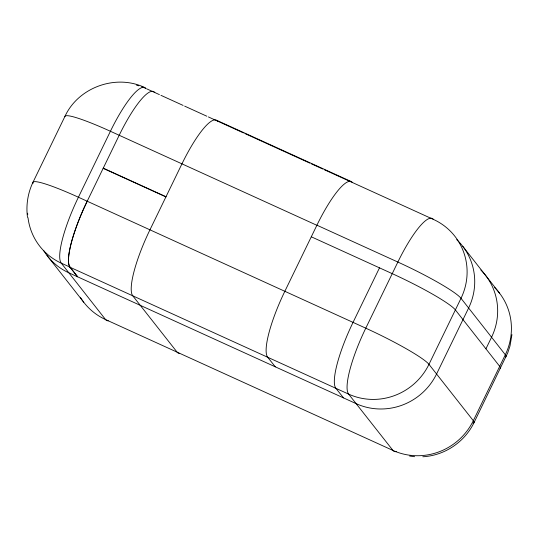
<?xml version="1.0" encoding="UTF-8"?>
<svg xmlns="http://www.w3.org/2000/svg" width="539" height="539" viewBox="0 0 539 539"><rect width="100%" height="100%" fill="white"/><g stroke="black" fill="none" stroke-linecap="round" stroke-linejoin="round"><path stroke-width="0.81" d="M511.949 334.604L510.009 345.944L507.799 352.674L474.024 422.61C464.652 442.108 444.412 455.644 422.798 456.769M379.496 267.849L353.045 322.383A60.766 13.28 -65.5 0 0 335.905 388.323L343.525 397.897M485.929 348.827L491.555 337.232A60.766 58.919 -38.1 0 0 480.835 269.999M409.586 456.041L414.592 456.688M144.526 87.446C115.791 73.803 78.317 87.412 64.99 116.289L33 182.243C27.779 193.09 25.885 205.413 27.502 217.332M216.631 120.278L351.543 181.71M146.749 88.861L159.396 94.621M160.932 95.322L183.125 105.428M184.655 106.122L206.848 116.229M208.377 116.929L243.473 132.911M245.002 133.605L309.79 163.108M311.313 163.802L322.746 169.01M324.269 169.704L433.423 219.413A60.766 58.919 -38.1 0 1 461.007 298.316L505.319 354.756A60.766 6.67 25.9 0 1 505.764 357.027M311.286 236.789L392.237 273.65A60.766 6.67 25.9 0 1 455.374 309.912L499.693 366.352A60.766 6.67 25.9 0 1 500.131 368.622M103.252 168.155L166.005 196.728M103.165 168.33L165.918 196.91M154.808 92.533A60.766 13.28 -65.5 0 0 119.2 135.276L87.17 201.31A60.766 13.28 -65.5 0 0 70.03 267.25L77.65 276.824L70.05 267.149L61.264 263.147A60.766 58.919 -38.1 0 1 28.001 217.648M70.03 267.25L348.639 394.124L392.965 450.442A60.766 13.28 -65.5 0 0 396.502 451.561M275.314 366.837L267.694 357.263A60.766 13.28 -65.5 0 1 284.835 291.323L316.919 225.194L397.863 262.055A60.766 6.67 25.9 0 1 461.007 298.316L428.97 364.344A60.766 58.933 -38.5 0 1 348.639 394.124A60.766 13.28 -65.5 0 1 365.779 328.184L397.863 262.055A60.766 13.28 -65.5 0 1 433.423 219.413M462.873 246.464L499.579 293.209M47.021 255.466L83.72 302.211M217.561 121.107A60.766 13.28 -65.5 0 0 181.953 163.849L149.923 229.883A60.766 13.28 -65.5 0 0 132.783 295.83L177.102 352.149A60.766 13.28 -65.5 0 0 179.211 353.368M43.625 250.52A60.766 58.919 -38.1 0 0 68.857 272.822L356.259 403.698A60.766 58.919 -38.1 0 0 436.603 373.938L468.62 308.012A60.766 58.919 -38.1 0 0 456.708 239.626M70.05 267.149A60.766 13.28 -65.5 0 1 87.21 201.229M27.718 214.697A60.766 58.919 -38.1 0 1 27.63 213.215M136.522 85.162A60.766 58.919 -38.1 0 1 138.813 85.809M141.784 86.799A60.766 58.919 -38.1 0 1 146.015 88.531A60.766 13.28 -65.5 0 0 110.414 131.273L78.418 197.227A60.766 13.28 -65.5 0 0 61.264 263.147L105.563 319.566A60.766 13.28 -65.5 0 0 108.265 320.806M33.068 183.3A60.766 6.562 25.9 0 1 78.418 197.227L365.779 328.184A60.766 6.562 25.9 0 1 428.97 364.344L473.309 420.689A60.766 6.67 25.9 0 1 472.932 423.256M64.896 116.592A60.766 6.562 25.9 0 1 110.414 131.273L316.865 225.289A60.766 13.28 -65.5 0 1 352.472 182.546M80.331 297.265A60.766 58.919 -38.1 0 0 105.563 319.566L392.965 450.442A60.766 58.919 -38.1 0 0 473.309 420.689L505.319 354.756A60.766 58.919 -38.1 0 0 494.6 287.53"/></g></svg>
